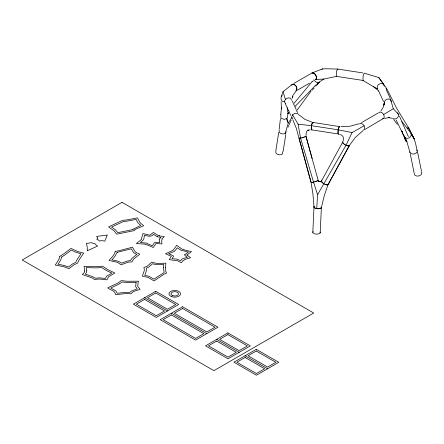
<?xml version="1.0" encoding="UTF-8"?>
<svg xmlns="http://www.w3.org/2000/svg" width="444" height="444" viewBox="0 0 444 444"><rect width="100%" height="100%" fill="white"/><g stroke="black" fill="none" stroke-linecap="round" stroke-linejoin="round"><path stroke-width="0.67" d="M321.228 206.876L321.251 206.898A3.258 1.432 2.7 0 1 321.323 206.976L321.345 207.004A0.993 0.438 2.7 0 1 321.389 207.109L321.389 207.27A4.224 1.859 2.7 0 0 321.384 207.509L321.223 207.831A4.385 1.931 2.7 0 0 320.895 208.081A5.916 2.603 2.7 0 1 320.818 208.147L320.368 208.341A4.623 2.031 2.7 0 0 319.896 208.497L319.852 208.508A3.141 1.382 2.7 0 1 319.713 208.558L319.669 208.575A1.054 0.466 2.7 0 1 319.519 208.608L319.236 208.647M311.3 127.478L311.366 126.634A4.163 0.882 -81.2 0 0 311.427 126.096A5.611 1.188 -81.2 0 1 311.444 125.913L311.555 125.341A4.645 0.982 -81.2 0 0 311.688 124.786L311.699 124.725A3.996 0.844 -81.2 0 1 311.738 124.553L311.899 124.031A4.601 0.971 -81.2 0 0 312.049 123.587L312.265 123.077A4.601 0.971 -81.2 0 0 312.426 122.788L312.643 122.522A4.163 0.882 -81.2 0 0 312.77 122.455A5.611 1.188 -81.2 0 1 312.815 122.416L339.632 126.607A5.572 1.177 -81.2 0 1 339.654 126.684A4.118 0.871 -81.2 0 0 339.677 126.762M306.066 135.559C306.094 133.6 306.088 130.791 308.369 130.075L307.897 130.242L310.362 129.887M314.119 206.493L314.008 207.198L314.535 207.831A1.054 0.466 2.7 0 0 314.624 207.892L314.657 207.914A3.136 1.382 2.7 0 0 314.779 207.975L314.824 207.997A4.623 2.031 2.7 0 1 315.212 208.219L315.684 208.436M321.395 207.082L321.378 207.709L319.547 208.608L316.439 208.647A4.385 1.926 2.7 0 0 315.856 208.48A5.916 2.603 2.7 0 1 315.684 208.436M311.122 182.484L299.028 138.184L311.066 182.473L313.569 182.168L317.577 194.661L316.733 208.724L317.183 208.747A4.224 1.859 2.7 0 1 317.61 208.763L318.093 208.78A0.993 0.438 2.7 0 0 318.27 208.774L318.387 208.763A3.258 1.432 2.7 0 0 318.553 208.736L318.609 208.73A5.533 2.436 2.7 0 1 319.119 208.663M319.908 232.079A5.539 2.436 2.7 0 0 320.024 232.206L320.141 232.334A0.993 0.438 2.7 0 1 320.191 232.44L320.196 232.467A2.897 1.276 2.7 0 1 320.191 232.573L320.185 232.65A4.745 2.087 2.7 0 0 320.185 232.867L319.991 233.183A4.385 1.926 2.7 0 0 319.697 233.411L319.214 233.661A4.623 2.031 2.7 0 0 318.698 233.827L318.42 233.916A1.049 0.461 2.7 0 1 318.259 233.949L318.204 233.96A4.063 1.787 2.7 0 1 317.976 233.988A5.533 2.436 2.7 0 0 317.41 234.06L317.072 234.105A0.993 0.438 2.7 0 1 316.894 234.11L316.833 234.11A2.897 1.276 2.7 0 1 316.589 234.099L316.411 234.093A4.745 2.087 2.7 0 0 315.923 234.071L315.185 233.96A4.385 1.926 2.7 0 0 314.652 233.81L314.008 233.55A4.623 2.031 2.7 0 0 313.619 233.328L313.386 233.2A1.049 0.461 2.7 0 1 313.298 233.128L313.275 233.1A4.057 1.787 2.7 0 1 313.192 232.995A5.539 2.436 2.7 0 0 312.976 232.739L312.842 232.584A0.993 0.438 2.7 0 1 312.809 232.506L314.03 206.588M320.191 232.895L321.395 207.165M280.447 118.592L279.148 129.454M384.249 102.853L383.971 105.134L384.387 102.531L383.122 107.476L380.841 110.95M397.363 112.743L398.823 114.741C398.895 117.555 395.582 120.102 393.007 118.465M280.78 114.569L281.452 107.792L281.385 108.836L281.163 101.798M275.857 150.671L278.732 132.429M283.144 151.337L285.808 134.399M280.88 114.513L280.78 117.227L281.468 118.382L284.127 119.375L286.846 118.565L287.623 117.46L287.723 114.746M321.711 206.232L324.364 195.327L327.716 185.598M279.187 130.17L279.171 132.129C280.43 134.044 283.233 134.288 285.231 133.5L286.219 131.796M275.907 151.016L275.885 152.975C277.15 154.889 279.953 155.134 281.951 154.351L282.684 153.596L282.706 151.637M384.31 102.392C384.548 99.495 388.284 98.174 390.603 99.556L391.38 101.682M291.986 117.383L288.323 122.921L285.231 133.5M292.196 98.163L292.801 96.276M342.835 141.553C344.588 138.584 343.173 134.826 339.571 134.421M288.434 112.199L287.484 113.22M292.69 95.638C295.46 92.136 300.161 86.574 293.129 84.166L292.296 84.349L283.017 91.68C282.301 94.877 279.209 98.735 282.406 101.426L284.743 101.815M292.413 97.264L292.874 96.165M288.084 127.262L288.311 126.69M288.545 126.113L289.022 124.958M305.971 136.486L318.22 180.475L313.569 182.168M289.266 124.381L290.548 121.49M290.82 120.907L291.103 120.324M359.734 123.959L360.306 123.332L361.2 123.315L363.275 124.664L364.102 125.807L352.081 132.545L346.009 145.232L317.577 194.661M386.558 89.455L386.652 88.528L378.843 77.578L364.18 73.177L363.092 75.896L363.003 80.469L373.509 86.691L378.899 91.081M349.262 145.638L327.966 184.865C325.491 185.104 322.949 183.466 321.412 181.585L321.378 181.141L321.944 181.041M342.568 142.38L321.378 181.18M349.217 145.565L349.212 145.554A1.421 0.377 28.6 0 1 349.289 145.671L327.916 184.915L327.933 184.46A1.138 0.3 28.6 0 0 327.894 184.404M291.653 100.189L290.543 98.218C287.745 96.859 283.355 99.523 284.909 102.797L285.692 103.635M298.485 114.485L297.702 113.647C294.905 112.288 290.515 114.952 292.069 118.226L292.851 119.064M291.836 85.12L292.296 84.349M315.068 79.676L315.9 79.493C317.466 77.051 315.434 73.388 312.687 72.872L311.86 73.055L322.533 68.864L327.062 68.787L337.762 69.048L362.815 72.927M287.862 114.13L288.9 113.525M311.921 129.665L311.805 129.748A4.163 0.882 -81.2 0 0 311.666 129.82A5.606 1.188 -81.2 0 1 311.621 129.859L338.345 133.994A4.645 0.982 -81.2 0 1 338.517 133.883L338.278 133.994A5.606 1.188 -81.2 0 1 338.228 133.86A4.163 0.882 -81.2 0 0 338.145 133.661L338.3 134.01M288.528 110.151L287.429 111.849M349.672 145.11L355.25 137.49L362.77 130.886M296.281 111.272L311.139 90.992M318.814 82.706L319.28 82.14L317.044 84.61L318.814 82.706L316.85 82.562L313.553 79.931M293.806 103.569L312.032 81.746M312.382 90.088L314.108 88.101M315.834 86.114L319.28 82.14M291.969 84.837L292.541 84.21C295.443 84.071 297.597 87.662 296.67 90.299L296.093 90.926M311.533 73.543L312.104 72.916C315.001 72.783 317.155 76.368 316.228 79.004L315.656 79.631M379.293 112.665L379.87 112.038C382.767 111.905 384.92 115.49 383.993 118.126L365.079 129.343M288.961 112.704L289.394 112.227L288.5 110.217M288.705 112.981L287.501 113.653M342.585 142.518A1.421 0.377 28.6 0 1 342.552 142.424L342.818 142.124M348.679 145.971L348.929 145.971A1.138 0.305 28.6 0 0 349.023 145.965L349.295 145.688M294.755 106.727L316.2 84.721M321.833 69.553L322.533 68.864M281.28 96.559L282.317 95.66M339.51 126.573L339.144 126.923A4.601 0.971 -81.2 0 1 338.988 127.212L338.772 127.722A4.601 0.971 -81.2 0 1 338.617 128.161L338.406 128.915A4.163 0.882 -81.2 0 1 338.289 129.42A5.606 1.188 -81.2 0 0 338.25 129.587L338.156 130.17A4.645 0.982 -81.2 0 1 338.084 130.764L338.078 130.825A3.996 0.844 -81.2 0 0 338.056 131.008L338.017 131.607A4.601 0.971 -81.2 0 1 338.006 132.134L338.017 132.789A4.601 0.971 -81.2 0 1 338.051 133.2L338.2 129.815L339.31 126.673A3.996 0.844 -81.2 0 1 339.355 126.662L339.366 126.657A4.645 0.982 -81.2 0 0 339.51 126.573M313.192 231.624L313.164 231.646A4.662 2.048 2.7 0 1 313.014 231.757A4.912 2.159 2.7 0 0 312.92 231.824L312.809 232.051A4.69 2.065 2.7 0 1 312.82 232.29L312.815 232.317A2.892 1.271 2.7 0 0 312.809 232.478M390.603 99.556L393.306 108.741L383.666 114.513M317.987 82.884L323.931 79.026L336.585 76.346M299.489 137.918L298.962 138.228L302.159 137.829M301.809 137.923L305.938 136.302M305.666 136.68L305.411 136.785M293.762 83.505L310.883 73.621M297.319 90.221L309.546 83.161M311.988 81.752L313.209 81.041M361.527 122.627L378.643 112.743M321.378 181.141L320.846 181.424A14.286 13.092 36.8 0 1 320.518 181.546L318.909 181.33M313.02 122.766L313.009 122.749A4.612 0.977 -81.2 0 1 312.926 122.527L312.543 122.577L311.782 124.364L311.294 128.655M311.294 128.655A4.601 0.971 -81.2 0 1 311.333 129.06L311.555 129.859L311.893 129.698M317.565 180.913L317.249 181.041M318.015 180.708L318.631 181.08M304.823 137.013L304.479 137.135M316.494 181.313L316.161 181.424M359.018 123.771L350.15 126.213L340.953 126.579M303.602 137.418L303.202 137.535M315.168 181.735L314.851 181.824M384.56 118.426L389.455 117.549L388.15 117.543L392.285 118.309M320.64 181.59L319.158 181.429M321.833 181.058L321.845 181.058A1.299 0.344 28.6 0 1 321.928 181.041M327.517 184.987L327.5 184.993A1.299 0.344 28.6 0 1 327.289 184.993M320.723 181.768L318.32 181.407M312.593 182.362L312.26 182.423M299.955 138.312L299.583 138.362M315.9 79.493L323.931 79.026M348.407 145.976L348.423 145.976A1.338 0.355 28.6 0 1 348.151 145.948L347.93 145.893M385.897 88.556L386.652 88.528M382.523 118.77L383.422 118.753M362.964 130.064L363.858 130.048L364.43 129.42L364.563 127.106L364.102 125.807M342.984 142.124L342.94 142.124A1.138 0.305 28.6 0 0 342.812 142.13M349.017 145.971C346.52 145.898 343.961 144.444 342.546 142.402M363.309 80.481L336.28 76.34L336.374 71.762L337.457 69.042L337.928 69.719M317.771 180.431L318.226 180.464M292.518 114.73L298.107 124.192L311.477 125.68L338.2 129.815L352.081 132.545M326.584 184.848L326.606 184.854A1.476 0.394 28.6 0 1 326.273 184.771L326.218 184.748M347.408 145.765L347.386 145.76A1.138 0.305 28.6 0 1 347.069 145.66L346.831 145.56M316.733 208.724L314.391 207.664A5.533 2.436 2.7 0 0 314.18 207.409L314.152 207.381A3.258 1.432 2.7 0 1 314.08 207.304L314.047 207.254A0.993 0.438 2.7 0 1 314.013 207.17L314.019 206.96A4.179 1.837 2.7 0 0 314.019 206.771L314.008 206.693M311.76 122.061L305 119.442L298.934 114.802M407.853 127.289L408.347 127.45L413.852 138.128L415.473 142.962L417.316 151.537C416.195 154.234 411.988 154.95 410.04 152.808L406.654 140.859L404.29 136.73L404.118 135.476M325.408 184.46L325.435 184.471A1.304 0.344 28.6 0 1 325.041 184.316L324.819 184.199M373.509 86.691L377.927 89.089L377.295 88.151C376.279 84.76 380.769 82.418 383.444 84.132L384.221 86.253M312.859 122.4L313.081 122.91M345.016 144.666L344.966 144.633A1.304 0.344 28.6 0 1 344.583 144.394L344.594 144.394M144.583 297.741L167.488 310.961M171.395 313.22L206.799 333.655M216.694 339.371L239.188 352.358M245.099 355.772L267.599 368.759M323.01 183.15L322.96 183.117A1.143 0.305 28.6 0 1 322.688 182.922L322.66 182.895M343.861 143.867L343.817 143.834A1.476 0.394 28.6 0 1 343.534 143.606L343.545 143.612M322.239 182.523L322.039 182.345A1.338 0.355 28.6 0 1 321.839 182.151L321.839 182.14M343.001 143.096L342.984 143.079A1.299 0.344 28.6 0 1 342.807 142.874M398.823 114.741L393.306 108.741M416.6 149.994L417.288 150.666M421.084 172.039L421.772 172.716L421.8 173.582C420.679 176.285 416.472 176.995 414.524 174.858L414.496 173.987M410.339 132.49L414.13 138.939L411.122 133.439C412.426 137.374 406.454 140.437 404.29 136.73L405.799 141.092L402.209 132.284M393.695 119.514L397.308 124.342M383.444 84.132L378.843 77.578M288.323 122.921L287.29 121.012L286.846 118.565M401.914 121.528L410.101 132.118M321.5 181.696L321.506 181.713A1.138 0.3 28.6 0 1 321.401 181.552M342.618 142.53L342.768 142.785M287.751 122.089L287.923 122.372M414.124 138.933L408.347 127.456L396.747 108.441L386.846 88.867M402.053 131.774L401.692 131.141L402.181 131.302L401.692 131.141L401.953 131.713M396.165 120.052L403.746 135.62M311.549 129.848L311.51 129.753A4.645 0.982 -81.2 0 0 311.427 129.526A3.996 0.844 -81.2 0 1 311.388 129.448L311.283 128.005A4.601 0.971 -81.2 0 0 311.294 127.478M292.868 119.958L296.303 128.172L298.79 137.523M386.313 89.888L390.343 98.568M378.638 91.042L383.561 101.648M292.219 100.988L293.118 102.914M293.562 103.879L294.461 105.805M294.905 106.771L296.248 109.662M297.141 111.594L297.591 112.56M285.353 103.763L288.039 109.551M289.832 113.409L290.726 115.335M405.122 137.501L406.859 141.869M287.607 121.811L286.918 119.12M399.456 116.2L408.38 136.652M283.017 91.68L285.359 99.306M313.769 182.889L300.605 138.206L298.107 124.192M306.038 136.419L312.104 158.441M417.565 152.048L421.489 171.34M410.317 154.19L414.241 173.482M311.194 183.25L312.937 194.028L313.952 206.427M287.379 110.539L287.307 107.814M410.012 151.942L410.04 152.808M318.964 181.269A14.252 12.31 38.1 0 1 318.687 181.024M289.055 112.809A14.247 7.093 -49 0 1 288.794 113.092M163.409 267.671L164.152 272.561L155.628 278A65.174 37.629 0 0 1 153.929 279.176L148.857 276.235L144.805 275.347L146.392 270.79L146.298 268.176L148.612 267.171L152.481 263.764L156.516 264.663L163.697 264.424L163.409 267.671M165.484 267.688L165.84 271.661L166.567 272.999L163.953 274.259L154.09 280.913L147.669 277.223L142.335 276.273L144.411 270.224L143.923 267.432L147.069 266.361L151.731 262.143L156.771 263.464L165.867 263.198L165.484 267.688M87.296 250.139L87.29 250.76L97.63 246.048C95.46 245.232 95.349 242.774 93.007 243.329C91.214 241.636 88.811 243.923 86.408 243.168L87.168 246.653L87.296 250.139M157.098 236.369L157.082 236.708L161.033 237.412L159.213 239.183L159.612 239.444L159.296 240.298L159.829 242.568L155.567 242.28L154.429 242.69L152.425 245.771L147.314 243.645L147.125 243.19L140.393 242.513L143.678 239.616L144.528 235.131C147.652 236.014 151.299 237.49 153.646 234.277L156.066 236.08L157.098 236.369M159.218 235.481L159.196 235.881L164.38 236.635L161.744 239.027L162.271 239.377L161.588 240.864L161.96 243.95L156.033 243.523L153.33 247.513L147.069 244.838L145.599 244.655L145.393 244.161L136.38 243.556L141.619 239.327L141.564 238.284L142.996 233.555L149.833 235.198L153.424 232.44L157.759 235.231L159.218 235.481M84.693 270.984L84.432 272.25L82.373 274.542L91.581 277.7L94.938 279.726L97.214 279.087L100.511 279.132A26.607 15.362 0 0 1 102.109 279.276L106.932 279.831L108.541 276.762L114.868 273.005L107.698 269.586L102.481 266.139L98.107 266.694L84.11 266.356L84.693 270.984M86.769 270.945L86.43 272.594L85.193 274.098L92.136 276.462L95.51 278.205L99.578 277.877L105.322 278.427L106.821 276.085L111.866 273.121L106.86 270.779L101.576 267.543L96.143 267.915L86.264 267.61L86.769 270.945M136.103 282.412L135.636 286.552L137.252 288.872L131.391 291.075L129.731 292.43L125.208 292.391L117.294 293.262L115.834 290.909L110.706 287.99L118.454 284.421L122.039 282.057L129.681 282.528L136.103 282.412M138.251 281.185L137.707 286.397L140.093 289.305C137.168 290.748 132.85 290.692 131.058 293.795L126.196 293.534L115.645 294.666C115.212 290.481 110.284 290.115 107.642 287.884L118.504 282.761L121.095 280.63L127.3 281.263L138.251 281.185M184.826 254.628L184.776 255.4L187.446 257.342L182.173 258.824L180.653 260.689L176.901 259.08L172.028 258.747L173.543 256.427L173.188 255.677L168.615 253.707L174.359 251.415L177.345 247.863L181.912 250.788L182.667 250.616L188.439 252.081L184.826 254.628M186.88 255.028L190.598 257.681L187.912 258.569A15.407 8.897 0 0 1 186.18 259.007L184.471 259.629L183.849 260.395L183.233 260.278L181.402 262.759L177.039 260.489L176.074 260.678L169.208 259.59L171.345 256.332L165.468 253.724L171.628 250.977L172.289 250.294L173.143 250.261L176.712 245.371L182.384 249.389L183.239 249.195L184.332 249.889L191.475 251.648L186.88 255.028M97.519 237.995L96.892 239.599L98.551 239.96L99.312 241.009L102.081 240.637L104.84 241.148L106.715 236.33A54.612 31.53 0 0 0 107.287 235.004A59.385 34.288 0 0 0 104.995 235.342L96.642 236.402L97.519 237.995M115.24 251.337C114.596 255.078 111.294 257.614 109.052 260.478L117.521 262.354L121.101 264.796L128.322 262.093L131.951 261.904L133.5 259.235L139.732 254.207L135.492 252.103L132.384 247.208L118.615 250.854L115.24 251.337M117.155 252.331L114.785 256.543L111.899 259.862L118.62 261.333L121.612 263.137L127.522 260.978L130.325 260.65L132.096 258.247L136.808 254.473L133.711 252.725L131.258 248.823L117.155 252.331M59.779 256.443L59.174 258.436A40.393 23.321 0 0 1 58.569 259.784A43.262 24.981 0 0 1 58.131 260.606L55.272 265.04L63.897 266.727L69.014 268.659L74.026 264.791L77.589 263.103L78.666 260.728A79.487 45.893 0 0 1 79.648 259.102L83.688 253.102L78.1 251.676L71.046 248.429L64.158 253.513A100.294 57.903 0 0 1 62.327 254.812L59.779 256.443M61.749 256.993L60.778 259.673A45.393 26.207 0 0 1 60.107 260.978L57.992 264.285L63.525 265.318L68.537 266.999L72.466 264.002L75.769 262.315L76.695 260.362A81.957 47.319 0 0 1 77.373 259.218A127.961 73.876 0 0 1 78.377 257.659L81.013 253.779L75.841 252.259L71.345 250.127L65.784 254.257A102.514 59.185 0 0 1 63.925 255.578L61.749 256.993M408.347 127.45L407.642 128.655L408.347 127.456M133.039 229.204L132.651 229.62L117.86 232.645L115.24 229.659L111.549 227.062L123.449 221.528L126.401 221.195A46.77 27.001 0 0 0 128.072 220.951A50.15 28.954 0 0 0 130.336 220.557L136.086 219.369L137.39 221.795A18.42 10.634 0 0 0 139.161 224.065L140.776 225.458L133.039 229.204M134.76 229.881L134.044 230.664L116.678 234.177L114.225 230.963L108.586 226.878L122.461 220.396L127.528 219.791A48.085 27.761 0 0 0 129.698 219.419L137.407 217.821L139.355 221.412A16.506 9.529 0 0 0 140.948 223.454L143.667 225.757L136.463 228.838A17.344 10.012 0 0 0 135.109 229.648L134.76 229.881M122.011 202.342L22.2 259.968L213.903 370.646L313.714 313.02L122.011 202.342M155.761 291.286L133.405 304.196L156.31 317.416L178.666 304.506L155.761 291.286M144.583 299.434L136.341 304.196L156.31 315.723L164.552 310.961L144.583 299.434M155.761 292.979L147.519 297.741L167.488 309.268L175.73 304.506L155.761 292.979M182.573 306.765L160.217 319.669L195.615 340.11L217.976 327.2L182.573 306.765M171.395 314.913L163.153 319.669L195.615 338.417L203.863 333.655L171.395 314.913M182.573 308.458L174.331 313.22L206.799 331.962L215.04 327.2L182.573 308.458M227.877 332.911L205.517 345.821L228.011 358.813L250.372 345.898L227.877 332.911M216.694 341.064L208.447 345.821L228.011 357.115L236.252 352.358L216.694 341.064M227.877 334.604L219.625 339.371L239.188 350.666L247.441 345.898L227.877 334.604M256.288 349.311L233.921 362.226L256.421 375.213L278.782 362.304L256.288 349.311M245.099 357.464L236.857 362.226L256.421 373.521L264.663 368.759L245.099 357.464M256.288 351.01L248.035 355.772L267.599 367.066L275.852 362.304L256.288 351.01M338.528 133.883A3.996 0.844 -81.2 0 0 338.567 133.866M172.888 295.698A3.735 2.159 0 0 0 178.494 293.828A3.735 2.159 0 0 0 172.888 291.963A3.735 2.159 0 0 0 172.888 295.698M171.85 296.731A5.811 3.352 0 0 0 180.564 293.828A5.811 3.352 0 0 0 171.85 290.925A5.811 3.352 0 0 0 171.85 296.731"/></g></svg>
